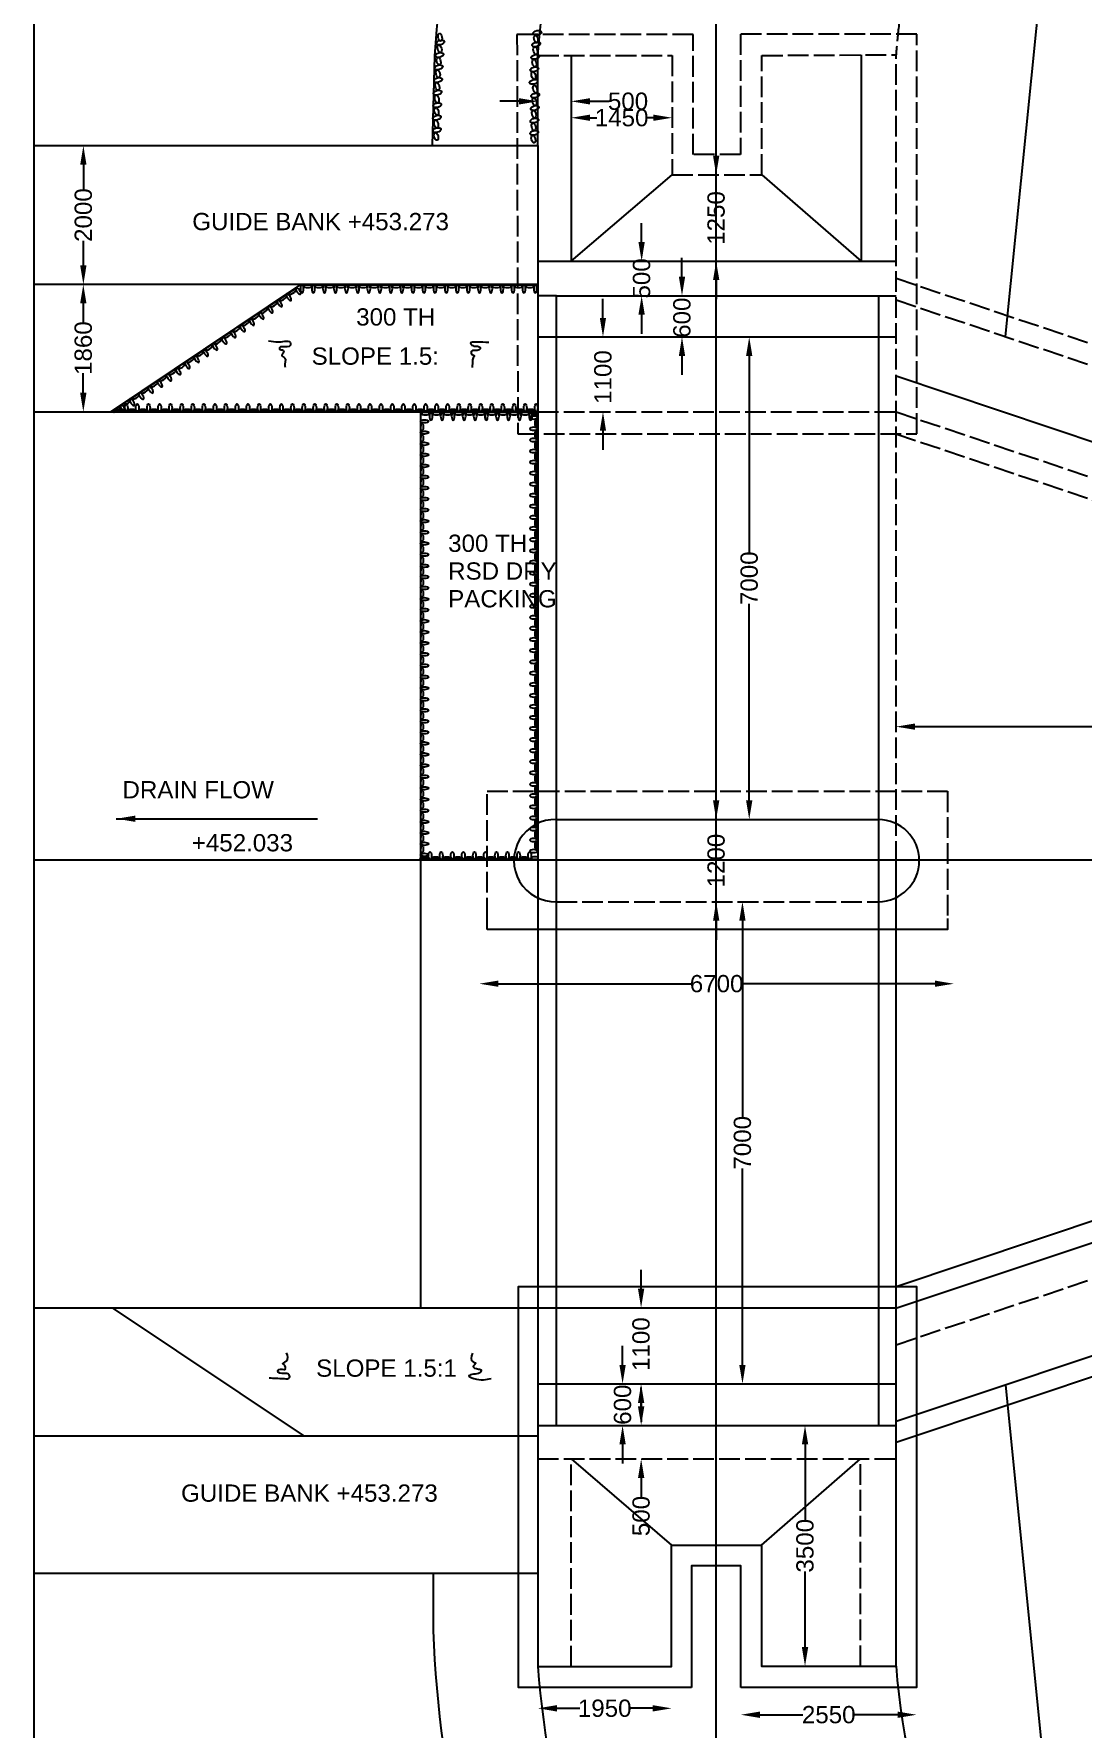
# Model space of a CAD drawing. Header units: millimetres. Extents: x 2030163 to 2138492, y 45478603 to 45539155.
# Drawn here: x 2042192 to 2057371, y 45492167 to 45516697 of the extents above; entities that cross this region are included whole.
import ezdxf

# ---------------------------------------------------------------- set-up
doc = ezdxf.new("R2010")
doc.units = ezdxf.units.MM
doc.header["$MEASUREMENT"] = 0
doc.linetypes.add('ACAD_ISO02W100', pattern=[15, 12, -3])
doc.layers.add('DRAWING', color=2, linetype='Continuous')
doc.layers.add('TEXT', color=7, linetype='Continuous')
doc.styles.get("Standard").update_dxf_attribs({"font": 'arial.ttf', "height": 250})
doc.dimstyles.get("Standard").update_dxf_attribs({"dimtxt": 300, "dimasz": 275, "dimexe": 0.18, "dimexo": 0.0625, "dimgap": 0.09, "dimtad": 0, "dimdec": 0, "dimzin": 0, "dimdsep": 46, "dimtxsty": 'Standard', "dimcen": 0.09, "dimse1": 1, "dimse2": 1, "dimadec": 0, "dimazin": 0, "dimtfac": 1, "dimtdec": 0, "dimtofl": 0, "dimtmove": 0, "dimatfit": 3, "dimfxl": 1, "dimtolj": 1, "dimtzin": 0, "dimarcsym": 0})

# ---------------------------------------------------------------- blocks, each defined once
blk = doc.blocks.new('*D99')
at = {"layer": 'Defpoints', "color": 0, "transparency": 16777216}
for p in [(2042908, 45513069), (2042908, 45513069), (2042908, 45511226)]:
    blk.add_point(p, dxfattribs=at)
at = {"layer": 'TEXT', "color": 0, "lineweight": -2, "transparency": 16777216}
for p, q in [((2042908, 45512794), (2042908, 45512509)), ((2042908, 45511501), (2042908, 45511786))]:
    blk.add_line(p, q, dxfattribs=at)
at = {"layer": 'TEXT', "color": 0, "transparency": 16777216}
for points in [[(2042862, 45512794), (2042954, 45512794), (2042908, 45513069)], [(2042862, 45511501), (2042954, 45511501), (2042908, 45511226)]]:
    blk.add_solid(points, dxfattribs=at)
at = {"layer": 'TEXT', "color": 0, "transparency": 16777216, "insert": (2042908, 45512148), "char_height": 250, "attachment_point": 5, "rotation": 90}
blk.add_mtext('\\A1;1860', dxfattribs=at)
blk = doc.blocks.new('*D100')
at = {"layer": 'Defpoints', "color": 0, "transparency": 16777216}
for p in [(2042909, 45515079), (2042947, 45515079), (2042908, 45513069)]:
    blk.add_point(p, dxfattribs=at)
at = {"layer": 'TEXT', "color": 0, "lineweight": -2, "transparency": 16777216}
for p, q in [((2042909, 45514804), (2042909, 45514449)), ((2042909, 45513344), (2042909, 45513699))]:
    blk.add_line(p, q, dxfattribs=at)
at = {"layer": 'TEXT', "color": 0, "transparency": 16777216}
for points in [[(2042863, 45514804), (2042954, 45514804), (2042909, 45515079)], [(2042863, 45513344), (2042954, 45513344), (2042909, 45513069)]]:
    blk.add_solid(points, dxfattribs=at)
at = {"layer": 'TEXT', "color": 0, "transparency": 16777216, "insert": (2042909, 45514074), "char_height": 250, "attachment_point": 5, "rotation": 90}
blk.add_mtext('\\A1;2000', dxfattribs=at)
blk = doc.blocks.new('*D101')
at = {"layer": 'Defpoints', "color": 0, "transparency": 16777216}
for p in [(2049490, 45515721), (2049971, 45515721), (2049971, 45515721)]:
    blk.add_point(p, dxfattribs=at)
at = {"layer": 'TEXT', "color": 0, "lineweight": -2, "transparency": 16777216}
for p, q in [((2049215, 45515721), (2048940, 45515721)), ((2050246, 45515721), (2050521, 45515721))]:
    blk.add_line(p, q, dxfattribs=at)
at = {"layer": 'TEXT', "color": 0, "transparency": 16777216}
for points in [[(2049215, 45515767), (2049215, 45515675), (2049490, 45515721)], [(2050246, 45515767), (2050246, 45515675), (2049971, 45515721)]]:
    blk.add_solid(points, dxfattribs=at)
at = {"layer": 'TEXT', "color": 0, "transparency": 16777216, "insert": (2050796, 45515721), "char_height": 250, "attachment_point": 5}
blk.add_mtext('\\A1;500', dxfattribs=at)
blk = doc.blocks.new('*D102')
at = {"layer": 'Defpoints', "color": 0, "transparency": 16777216}
for p in [(2049971, 45515453), (2051436, 45515483), (2051436, 45515483)]:
    blk.add_point(p, dxfattribs=at)
at = {"layer": 'TEXT', "color": 0, "lineweight": -2, "transparency": 16777216}
for p, q in [((2050246, 45515483), (2050342, 45515483)), ((2051161, 45515483), (2051064, 45515483))]:
    blk.add_line(p, q, dxfattribs=at)
at = {"layer": 'TEXT', "color": 0, "transparency": 16777216}
for points in [[(2050246, 45515529), (2050246, 45515438), (2049971, 45515483)], [(2051161, 45515529), (2051161, 45515438), (2051436, 45515483)]]:
    blk.add_solid(points, dxfattribs=at)
at = {"layer": 'TEXT', "color": 0, "transparency": 16777216, "insert": (2050703, 45515483), "char_height": 250, "attachment_point": 5}
blk.add_mtext('\\A1;1450', dxfattribs=at)
blk = doc.blocks.new('*D103')
at = {"layer": 'Defpoints', "color": 0, "transparency": 16777216}
for p in [(2052086, 45514658), (2052072, 45513407), (2052084, 45513407)]:
    blk.add_point(p, dxfattribs=at)
at = {"layer": 'TEXT', "color": 0, "lineweight": -2, "transparency": 16777216}
for p, q in [((2052072, 45514933), (2052072, 45515208)), ((2052072, 45513132), (2052072, 45512857))]:
    blk.add_line(p, q, dxfattribs=at)
at = {"layer": 'TEXT', "color": 0, "transparency": 16777216}
for points in [[(2052027, 45514933), (2052118, 45514933), (2052072, 45514658)], [(2052027, 45513132), (2052118, 45513132), (2052072, 45513407)]]:
    blk.add_solid(points, dxfattribs=at)
at = {"layer": 'TEXT', "color": 0, "transparency": 16777216, "insert": (2052072, 45514032), "char_height": 250, "attachment_point": 5, "rotation": 90}
blk.add_mtext('\\A1;1250', dxfattribs=at)
blk = doc.blocks.new('*D104')
at = {"layer": 'Defpoints', "color": 0, "transparency": 16777216}
for p in [(2051191, 45513407), (2050993, 45512907), (2051236, 45512907)]:
    blk.add_point(p, dxfattribs=at)
at = {"layer": 'TEXT', "color": 0, "lineweight": -2, "transparency": 16777216}
for p, q in [((2050993, 45513682), (2050993, 45513957)), ((2050993, 45512632), (2050993, 45512357))]:
    blk.add_line(p, q, dxfattribs=at)
at = {"layer": 'TEXT', "color": 0, "transparency": 16777216}
for points in [[(2050947, 45513682), (2051038, 45513682), (2050993, 45513407)], [(2050947, 45512632), (2051038, 45512632), (2050993, 45512907)]]:
    blk.add_solid(points, dxfattribs=at)
at = {"layer": 'TEXT', "color": 0, "transparency": 16777216, "insert": (2050993, 45513157), "char_height": 250, "attachment_point": 5, "rotation": 90}
blk.add_mtext('\\A1;500', dxfattribs=at)
blk = doc.blocks.new('*D105')
at = {"layer": 'Defpoints', "color": 0, "transparency": 16777216}
for p in [(2051172, 45512907), (2051172, 45512310), (2051577, 45512310)]:
    blk.add_point(p, dxfattribs=at)
at = {"layer": 'TEXT', "color": 0, "lineweight": -2, "transparency": 16777216}
for p, q in [((2051577, 45513182), (2051577, 45513457)), ((2051577, 45512035), (2051577, 45511760))]:
    blk.add_line(p, q, dxfattribs=at)
at = {"layer": 'TEXT', "color": 0, "transparency": 16777216}
for points in [[(2051532, 45513182), (2051623, 45513182), (2051577, 45512907)], [(2051532, 45512035), (2051623, 45512035), (2051577, 45512310)]]:
    blk.add_solid(points, dxfattribs=at)
at = {"layer": 'TEXT', "color": 0, "transparency": 16777216, "insert": (2051577, 45512588), "char_height": 250, "attachment_point": 5, "rotation": 90}
blk.add_mtext('\\A1;600', dxfattribs=at)
blk = doc.blocks.new('*D106')
at = {"layer": 'Defpoints', "color": 0, "transparency": 16777216}
for p in [(2051172, 45512310), (2050433, 45511226), (2051172, 45511226)]:
    blk.add_point(p, dxfattribs=at)
at = {"layer": 'TEXT', "color": 0, "lineweight": -2, "transparency": 16777216}
for p, q in [((2050433, 45512585), (2050433, 45512860)), ((2050433, 45510951), (2050433, 45510676))]:
    blk.add_line(p, q, dxfattribs=at)
at = {"layer": 'TEXT', "color": 0, "transparency": 16777216}
for points in [[(2050387, 45512585), (2050478, 45512585), (2050433, 45512310)], [(2050387, 45510951), (2050478, 45510951), (2050433, 45511226)]]:
    blk.add_solid(points, dxfattribs=at)
at = {"layer": 'TEXT', "color": 0, "transparency": 16777216, "insert": (2050433, 45511729), "char_height": 250, "attachment_point": 5, "rotation": 90}
blk.add_mtext('\\A1;1100', dxfattribs=at)
blk = doc.blocks.new('*D107')
at = {"layer": 'Defpoints', "color": 0, "transparency": 16777216}
for p in [(2052348, 45512310), (2052348, 45505323), (2052551, 45505323)]:
    blk.add_point(p, dxfattribs=at)
at = {"layer": 'TEXT', "color": 0, "lineweight": -2, "transparency": 16777216}
for p, q in [((2052551, 45512035), (2052551, 45509188)), ((2052551, 45505598), (2052551, 45508444))]:
    blk.add_line(p, q, dxfattribs=at)
at = {"layer": 'TEXT', "color": 0, "transparency": 16777216}
for points in [[(2052505, 45512035), (2052596, 45512035), (2052551, 45512310)], [(2052505, 45505598), (2052596, 45505598), (2052551, 45505323)]]:
    blk.add_solid(points, dxfattribs=at)
at = {"layer": 'TEXT', "color": 0, "transparency": 16777216, "insert": (2052551, 45508816), "char_height": 250, "attachment_point": 5, "rotation": 90}
blk.add_mtext('\\A1;7000', dxfattribs=at)
blk = doc.blocks.new('*D108')
at = {"layer": 'Defpoints', "color": 0, "transparency": 16777216}
for p in [(2052089, 45505323), (2052072, 45504133), (2052089, 45504133)]:
    blk.add_point(p, dxfattribs=at)
at = {"layer": 'TEXT', "color": 0, "lineweight": -2, "transparency": 16777216}
for p, q in [((2052072, 45505598), (2052072, 45505873)), ((2052072, 45503858), (2052072, 45503583))]:
    blk.add_line(p, q, dxfattribs=at)
at = {"layer": 'TEXT', "color": 0, "transparency": 16777216}
for points in [[(2052027, 45505598), (2052118, 45505598), (2052072, 45505323)], [(2052027, 45503858), (2052118, 45503858), (2052072, 45504133)]]:
    blk.add_solid(points, dxfattribs=at)
at = {"layer": 'TEXT', "color": 0, "transparency": 16777216, "insert": (2052072, 45504728), "char_height": 250, "attachment_point": 5, "rotation": 90}
blk.add_mtext('\\A1;1200', dxfattribs=at)
blk = doc.blocks.new('*D109')
at = {"layer": 'Defpoints', "color": 0, "transparency": 16777216}
for p in [(2048644, 45503063), (2055514, 45503063), (2055514, 45502945)]:
    blk.add_point(p, dxfattribs=at)
at = {"layer": 'TEXT', "color": 0, "lineweight": -2, "transparency": 16777216}
for p, q in [((2048919, 45502945), (2051705, 45502945)), ((2055239, 45502945), (2052452, 45502945))]:
    blk.add_line(p, q, dxfattribs=at)
at = {"layer": 'TEXT', "color": 0, "transparency": 16777216}
for points in [[(2048919, 45502991), (2048919, 45502900), (2048644, 45502945)], [(2055239, 45502991), (2055239, 45502900), (2055514, 45502945)]]:
    blk.add_solid(points, dxfattribs=at)
at = {"layer": 'TEXT', "color": 0, "transparency": 16777216, "insert": (2052079, 45502945), "char_height": 250, "attachment_point": 5}
blk.add_mtext('\\A1;6700', dxfattribs=at)
blk = doc.blocks.new('*D110')
at = {"layer": 'Defpoints', "color": 0, "transparency": 16777216}
for p in [(2054677, 45506667), (2062910, 45506667), (2062910, 45506667)]:
    blk.add_point(p, dxfattribs=at)
at = {"layer": 'TEXT', "color": 0, "lineweight": -2, "transparency": 16777216}
for p, q in [((2054952, 45506667), (2058420, 45506667)), ((2062635, 45506667), (2059167, 45506667))]:
    blk.add_line(p, q, dxfattribs=at)
at = {"layer": 'TEXT', "color": 0, "transparency": 16777216}
for points in [[(2054952, 45506713), (2054952, 45506622), (2054677, 45506667)], [(2062635, 45506713), (2062635, 45506622), (2062910, 45506667)]]:
    blk.add_solid(points, dxfattribs=at)
at = {"layer": 'TEXT', "color": 0, "transparency": 16777216, "insert": (2058793, 45506667), "char_height": 250, "attachment_point": 5}
blk.add_mtext('\\A1;8280', dxfattribs=at)
blk = doc.blocks.new('*D130')
at = {"layer": 'Defpoints', "color": 0, "transparency": 16777216}
for p in [(2050646, 45498253), (2050572, 45497151), (2050985, 45497151)]:
    blk.add_point(p, dxfattribs=at)
at = {"layer": 'TEXT', "color": 0, "lineweight": -2, "transparency": 16777216}
for p, q in [((2050985, 45498528), (2050985, 45498803)), ((2050985, 45496876), (2050985, 45496601))]:
    blk.add_line(p, q, dxfattribs=at)
at = {"layer": 'TEXT', "color": 0, "transparency": 16777216}
for points in [[(2050940, 45498528), (2051031, 45498528), (2050985, 45498253)], [(2050940, 45496876), (2051031, 45496876), (2050985, 45497151)]]:
    blk.add_solid(points, dxfattribs=at)
at = {"layer": 'TEXT', "color": 0, "transparency": 16777216, "insert": (2050985, 45497727), "char_height": 250, "attachment_point": 5, "rotation": 90}
blk.add_mtext('\\A1;1100', dxfattribs=at)
blk = doc.blocks.new('*D131')
at = {"layer": 'Defpoints', "color": 0, "transparency": 16777216}
for p in [(2050716, 45497151), (2050716, 45496550), (2050717, 45496550)]:
    blk.add_point(p, dxfattribs=at)
at = {"layer": 'TEXT', "color": 0, "lineweight": -2, "transparency": 16777216}
for p, q in [((2050717, 45497426), (2050717, 45497701)), ((2050717, 45496275), (2050717, 45496000))]:
    blk.add_line(p, q, dxfattribs=at)
at = {"layer": 'TEXT', "color": 0, "transparency": 16777216}
for points in [[(2050671, 45497426), (2050763, 45497426), (2050717, 45497151)], [(2050671, 45496275), (2050763, 45496275), (2050717, 45496550)]]:
    blk.add_solid(points, dxfattribs=at)
at = {"layer": 'TEXT', "color": 0, "transparency": 16777216, "insert": (2050717, 45496850), "char_height": 250, "attachment_point": 5, "rotation": 90}
blk.add_mtext('\\A1;600', dxfattribs=at)
blk = doc.blocks.new('*D132')
at = {"layer": 'Defpoints', "color": 0, "transparency": 16777216}
for p in [(2050716, 45496550), (2050708, 45496064), (2050986, 45496064)]:
    blk.add_point(p, dxfattribs=at)
at = {"layer": 'TEXT', "color": 0, "lineweight": -2, "transparency": 16777216}
for p, q in [((2050986, 45496825), (2050986, 45497100)), ((2050986, 45495789), (2050986, 45495514))]:
    blk.add_line(p, q, dxfattribs=at)
at = {"layer": 'TEXT', "color": 0, "transparency": 16777216}
for points in [[(2050940, 45496825), (2051032, 45496825), (2050986, 45496550)], [(2050940, 45495789), (2051032, 45495789), (2050986, 45496064)]]:
    blk.add_solid(points, dxfattribs=at)
at = {"layer": 'TEXT', "color": 0, "transparency": 16777216, "insert": (2050986, 45495238), "char_height": 250, "attachment_point": 5, "rotation": 90}
blk.add_mtext('\\A1;500', dxfattribs=at)
blk = doc.blocks.new('*D133')
at = {"layer": 'Defpoints', "color": 0, "transparency": 16777216}
for p in [(2052368, 45504133), (2052368, 45497151), (2052453, 45497151)]:
    blk.add_point(p, dxfattribs=at)
at = {"layer": 'TEXT', "color": 0, "lineweight": -2, "transparency": 16777216}
for p, q in [((2052453, 45503858), (2052453, 45501014)), ((2052453, 45497426), (2052453, 45500270))]:
    blk.add_line(p, q, dxfattribs=at)
at = {"layer": 'TEXT', "color": 0, "transparency": 16777216}
for points in [[(2052407, 45503858), (2052498, 45503858), (2052453, 45504133)], [(2052407, 45497426), (2052498, 45497426), (2052453, 45497151)]]:
    blk.add_solid(points, dxfattribs=at)
at = {"layer": 'TEXT', "color": 0, "transparency": 16777216, "insert": (2052453, 45500642), "char_height": 250, "attachment_point": 5, "rotation": 90}
blk.add_mtext('\\A1;7000', dxfattribs=at)
blk = doc.blocks.new('*D134')
at = {"layer": 'Defpoints', "color": 0, "transparency": 16777216}
for p in [(2053475, 45496550), (2053359, 45493065), (2053475, 45493065)]:
    blk.add_point(p, dxfattribs=at)
at = {"layer": 'TEXT', "color": 0, "lineweight": -2, "transparency": 16777216}
for p, q in [((2053359, 45496275), (2053359, 45495180)), ((2053359, 45493340), (2053359, 45494435))]:
    blk.add_line(p, q, dxfattribs=at)
at = {"layer": 'TEXT', "color": 0, "transparency": 16777216}
for points in [[(2053313, 45496275), (2053405, 45496275), (2053359, 45496550)], [(2053313, 45493340), (2053405, 45493340), (2053359, 45493065)]]:
    blk.add_solid(points, dxfattribs=at)
at = {"layer": 'TEXT', "color": 0, "transparency": 16777216, "insert": (2053359, 45494808), "char_height": 250, "attachment_point": 5, "rotation": 90}
blk.add_mtext('\\A1;3500', dxfattribs=at)
blk = doc.blocks.new('*D135')
at = {"layer": 'Defpoints', "color": 0, "transparency": 16777216}
for p in [(2049490, 45493059), (2051427, 45493059), (2051427, 45492454)]:
    blk.add_point(p, dxfattribs=at)
at = {"layer": 'TEXT', "color": 0, "lineweight": -2, "transparency": 16777216}
for p, q in [((2049765, 45492454), (2050097, 45492454)), ((2051152, 45492454), (2050820, 45492454))]:
    blk.add_line(p, q, dxfattribs=at)
at = {"layer": 'TEXT', "color": 0, "transparency": 16777216}
for points in [[(2049765, 45492500), (2049765, 45492408), (2049490, 45492454)], [(2051152, 45492500), (2051152, 45492408), (2051427, 45492454)]]:
    blk.add_solid(points, dxfattribs=at)
at = {"layer": 'TEXT', "color": 0, "transparency": 16777216, "insert": (2050458, 45492454), "char_height": 250, "attachment_point": 5}
blk.add_mtext('\\A1;1950', dxfattribs=at)
blk = doc.blocks.new('*D136')
at = {"layer": 'Defpoints', "color": 0, "transparency": 16777216}
for p in [(2052430, 45492755), (2054973, 45492755), (2054973, 45492361)]:
    blk.add_point(p, dxfattribs=at)
at = {"layer": 'TEXT', "color": 0, "lineweight": -2, "transparency": 16777216}
for p, q in [((2052705, 45492361), (2053327, 45492361)), ((2054698, 45492361), (2054077, 45492361))]:
    blk.add_line(p, q, dxfattribs=at)
at = {"layer": 'TEXT', "color": 0, "transparency": 16777216}
for points in [[(2052705, 45492407), (2052705, 45492315), (2052430, 45492361)], [(2054698, 45492407), (2054698, 45492315), (2054973, 45492361)]]:
    blk.add_solid(points, dxfattribs=at)
at = {"layer": 'TEXT', "color": 0, "transparency": 16777216, "insert": (2053702, 45492361), "char_height": 250, "attachment_point": 5}
blk.add_mtext('\\A1;2550', dxfattribs=at)

msp = doc.modelspace()

# ---------------------------------------------------------------- linework, layer by layer
at = {"layer": 'DRAWING', "color": 0}
for points in [[(2042192.2, 45522322.5), (2042192.2, 45487155.4), (2113006.7, 45487155.4), (2113006.7, 45522308.8), (2042192.2, 45522322.5)], [(2057084.2, 45522319.6), (2057084.2, 45520520.8), (2056254.9, 45512316.4)], [(2052680, 45490740.6), (2052072.5, 45490740.6), (2052072.5, 45518615.7), (2052679.4, 45518615.7)], [(2049970.6, 45516385.2), (2049970.6, 45513407.2)], [(2054169.6, 45516393.2), (2054169.6, 45513407.2)], [(2049970.6, 45513407.2), (2051435.8, 45514657.8)], [(2052735.4, 45514657.8), (2054169.6, 45513407.2)], [(2049489.9, 45513407.2), (2054677.1, 45513407.2)], [(2049489.9, 45513069.4), (2042192.2, 45513069.4)], [(2043305.1, 45511225.9), (2046058.4, 45513069.4)], [(2049758.3, 45496549.8), (2049758.3, 45512906.6), (2049489.9, 45512906.6)], [(2049758.3, 45512906.6), (2054677.1, 45512906.6)], [(2054420.7, 45512906.6), (2054420.7, 45496549.8)], [(2049489.9, 45512310), (2054677.1, 45512310)], [(2054677.1, 45511748.5), (2062909.7, 45508987.2)], [(2042192.2, 45511225.9), (2049489.9, 45511225.9)], [(2047791.6, 45511225.9), (2047791.6, 45498253.4)], [(2049758.3, 45505322.6), (2054420.7, 45505322.6)], [(2042192.2, 45504741), (2113006.7, 45504741)], [(2049489.9, 45493059.3), (2051427, 45493059.3), (2051427, 45494815.3), (2052728, 45494815.3), (2052728, 45493065.3), (2054677.1, 45493065.3), (2054677.1, 45504711.2)], [(2055424.3, 45503890.4), (2055424.3, 45503729.8), (2048754.3, 45503730.6)], [(2048754.3, 45503730.6), (2048754.3, 45503889.8)], [(2054677.1, 45498559.7), (2062909.7, 45501316)], [(2042192.2, 45498253.4), (2054689.9, 45498253.4), (2062917.3, 45500991.9)], [(2054677.1, 45496609.3), (2062909.7, 45499359.2)], [(2062909.7, 45499054.4), (2054677.1, 45496302.1)], [(2051717.1, 45492755.4), (2049208.4, 45492755.4), (2049208.4, 45498559.7), (2054973.3, 45498559.7), (2054973.3, 45492755.4), (2052430, 45492755.4)], [(2043327.5, 45498253.4), (2046106, 45496393.2)], [(2049489.9, 45497151.2), (2054677.1, 45497151.2)], [(2056262.3, 45497138.9), (2057080.9, 45488928.4), (2057080.9, 45487155.4)], [(2049489.9, 45496549.8), (2054677.1, 45496549.8)], [(2049489.9, 45496393.2), (2042192.2, 45496393.2)], [(2049972.8, 45496063.9), (2051427, 45494815.3)], [(2052728, 45494815.3), (2054161.8, 45496063.9)], [(2049489.9, 45494404.9), (2042192.2, 45494404.9)], [(2052430, 45492755.4), (2052430, 45494517.2), (2051717.1, 45494517.2), (2051717.1, 45492755.4)]]:
    msp.add_lwpolyline(points, dxfattribs=at)
for points in [[(2042192.2, 45515079.3), (2049489.9, 45515079.3), (2049489.9, 45516362.9, -0.1014548), (2051138.4, 45522320.7, -19.6811707)], [(2047963.9, 45515079.3), (2047996.7, 45516377.4, -0.0891545), (2049507.1, 45522321.1, -0.6119956)], [(2049489.9, 45515079.3), (2049489.9, 45493059.3, 0.0972541), (2051149.1, 45487155.4, 0.5612534)], [(2047974.5, 45494404.9), (2047974.5, 45493577.6, 0.0972769), (2049485.9, 45487155.4, 4.2492124)]]:
    msp.add_lwpolyline(points, format="xyb", dxfattribs=at)
at = {"layer": 'DRAWING', "color": 0, "linetype": 'ACAD_ISO02W100', "ltscale": 25}
msp.add_lwpolyline([(2054677.1, 45504711.2), (2054677.1, 45516396.1, -0.1570189), (2057084.2, 45522319.6, 2.3691011)], format="xyb", dxfattribs=at)
for points in [[(2049199.7, 45510907.7), (2054978.5, 45510907.7), (2054978.5, 45516693.4), (2052425.1, 45516693.4), (2052425.1, 45514952.4), (2051737.5, 45514952.4), (2051737.5, 45516689.8), (2049187.5, 45516689.8), (2049199.7, 45510907.7)], [(2049491.5, 45516385.2), (2051435.8, 45516385.2), (2051435.8, 45514657.8), (2052735.4, 45514657.8), (2052735.4, 45516385.2), (2054677.1, 45516396.1)], [(2054677.1, 45513159.4), (2062909.7, 45510403.1), (2062909.7, 45508987.2)], [(2054677.1, 45512845.1), (2062909.7, 45510086.7)], [(2049489.9, 45511225.9), (2054677.1, 45511225.9)], [(2054677.1, 45511225.9), (2062909.7, 45508460.1)], [(2054674.6, 45510907.7), (2062909.7, 45508139.4)], [(2048754.3, 45503889.8), (2048754.3, 45505731.4), (2055424.3, 45505731.4), (2055424.3, 45503890.4)], [(2049758.3, 45504132.8), (2054420.7, 45504132.8)], [(2054677.1, 45497718.6), (2062909.7, 45500470.8)], [(2049489.9, 45496063.9), (2054677.1, 45496063.9)], [(2049972.8, 45493059.3), (2049972.8, 45496063.9)], [(2054161.8, 45493065.3), (2054161.8, 45496063.9)]]:
    msp.add_lwpolyline(points, dxfattribs=at)
at = {"layer": 'DRAWING', "color": 0}
for centre, radius, start, end in [((2049738.8, 45504727.7), 595.2, 88.12176, 271.87824), ((2054418.5, 45504727.7), 594.9, 270.2115, 89.7885), ((2065262.4, 45493900.3), 10618.2, 184.51051, 219.43608)]:
    msp.add_arc(centre, radius, start, end, dxfattribs=at)
at = {"layer": 'DRAWING', "color": 0, "extrusion": (0, 0, -1)}
for centre, major_axis, ratio in [((2045884.1, 45512884.5), (-31.5, 47), 0.3892297), ((2045934.5, 45512959.3), (-52, -34.9), 0.2801378), ((2046020.5, 45512975.9), (-31.5, 47), 0.3892297), ((2046074, 45513007.2), (0, 56.6), 0.3892297), ((2046158.3, 45513041.3), (-62.6, -0.1), 0.2801378), ((2046239, 45513007.2), (0, 56.6), 0.3892297), ((2046319.3, 45513041.3), (-62.6, -0.1), 0.2801378), ((2046399.5, 45513007.2), (0, 56.6), 0.3892297), ((2046478.1, 45513041.3), (-62.6, -0.1), 0.2801378), ((2046558.8, 45513007.2), (0, 56.6), 0.3892297), ((2046639.1, 45513041.3), (-62.6, -0.1), 0.2801378), ((2046719.3, 45513007.2), (0, 56.6), 0.3892297), ((2046801.2, 45513041.3), (-62.6, -0.1), 0.2801378), ((2046882, 45513007.2), (0, 56.6), 0.3892297), ((2046962.2, 45513041.3), (-62.6, -0.1), 0.2801378), ((2047042.4, 45513007.2), (0, 56.6), 0.3892297), ((2047121.1, 45513041.3), (-62.6, -0.1), 0.2801378), ((2047201.8, 45513007.2), (0, 56.6), 0.3892297), ((2047282.1, 45513041.3), (-62.6, -0.1), 0.2801378), ((2047362.2, 45513007.2), (0, 56.6), 0.3892297), ((2047440.3, 45513041.3), (-62.6, -0.1), 0.2801378), ((2047521, 45513007.2), (0, 56.6), 0.3892297), ((2047601.3, 45513041.3), (-62.6, -0.1), 0.2801378), ((2047681.5, 45513007.2), (0, 56.6), 0.3892297), ((2047760.1, 45513041.3), (-62.6, -0.1), 0.2801378), ((2047840.8, 45513007.2), (0, 56.6), 0.3892297), ((2047921.1, 45513041.3), (-62.6, -0.1), 0.2801378), ((2048001.3, 45513007.2), (0, 56.6), 0.3892297), ((2048083.4, 45513041.3), (-62.6, -0.1), 0.2801378), ((2048164.1, 45513007.2), (0, 56.6), 0.3892297), ((2048244.4, 45513041.3), (-62.6, -0.1), 0.2801378), ((2048324.6, 45513007.2), (0, 56.6), 0.3892297), ((2048403.2, 45513041.3), (-62.6, -0.1), 0.2801378), ((2048483.9, 45513007.2), (0, 56.6), 0.3892297), ((2048564.2, 45513041.3), (-62.6, -0.1), 0.2801378), ((2048644.4, 45513007.2), (0, 56.6), 0.3892297), ((2048728.6, 45513041.3), (-62.6, -0.1), 0.2801378), ((2048809.4, 45513007.2), (0, 56.6), 0.3892297), ((2048889.6, 45513041.3), (-62.6, -0.1), 0.2801378), ((2048969.8, 45513007.2), (0, 56.6), 0.3892297), ((2049048.4, 45513041.3), (-62.6, -0.1), 0.2801378), ((2049129.2, 45513007.2), (0, 56.6), 0.3892297), ((2049209.4, 45513041.3), (-62.6, -0.1), 0.2801378), ((2049289.6, 45513007.2), (0, 56.6), 0.3892297), ((2049373.1, 45513041.3), (-62.6, -0.1), 0.2801378), ((2049453.8, 45513007.2), (0, 56.6), 0.3892297), ((2045485, 45512617.3), (-31.5, 47), 0.3892297), ((2045532.7, 45512690.3), (-52, -34.9), 0.2801378), ((2045618.4, 45512706.6), (-31.5, 47), 0.3892297), ((2045664.7, 45512778.7), (-52, -34.9), 0.2801378), ((2045750.8, 45512795.2), (-31.5, 47), 0.3892297), ((2045798.5, 45512868.2), (-52, -34.9), 0.2801378), ((2045128.5, 45512419.7), (-52, -34.9), 0.2801378), ((2045214.6, 45512436.3), (-31.5, 47), 0.3892297), ((2045262.3, 45512509.3), (-52, -34.9), 0.2801378), ((2045347.9, 45512525.5), (-31.5, 47), 0.3892297), ((2045398.9, 45512600.7), (-52, -34.9), 0.2801378), ((2044728, 45512151.5), (-52, -34.9), 0.2801378), ((2044813.6, 45512167.7), (-31.5, 47), 0.3892297), ((2044862.8, 45512241.8), (-52, -34.9), 0.2801378), ((2044948.9, 45512258.3), (-31.5, 47), 0.3892297), ((2044996.6, 45512331.3), (-52, -34.9), 0.2801378), ((2045082.2, 45512347.6), (-31.5, 47), 0.3892297), ((2044414.5, 45511900.5), (-31.5, 47), 0.3892297), ((2044462.2, 45511973.6), (-52, -34.9), 0.2801378), ((2044547.8, 45511989.8), (-31.5, 47), 0.3892297), ((2044594.2, 45512061.9), (-52, -34.9), 0.2801378), ((2044680.2, 45512078.5), (-31.5, 47), 0.3892297), ((2044063.2, 45511706.4), (-52, -34.9), 0.2801378), ((2044149.2, 45511722.9), (-31.5, 47), 0.3892297), ((2044196.9, 45511795.9), (-52, -34.9), 0.2801378), ((2044282.6, 45511812.2), (-31.5, 47), 0.3892297), ((2044328.4, 45511884), (-52, -34.9), 0.2801378), ((2043662.7, 45511438.2), (-52, -34.9), 0.2801378), ((2043748.3, 45511454.5), (-31.5, 47), 0.3892297), ((2043797.4, 45511528.4), (-52, -34.9), 0.2801378), ((2043883.5, 45511545), (-31.5, 47), 0.3892297), ((2043931.2, 45511618), (-52, -34.9), 0.2801378), ((2044016.8, 45511634.3), (-31.5, 47), 0.3892297), ((2043396.9, 45511260.3), (-52, -34.9), 0.2801378), ((2043482.5, 45511276.6), (-31.5, 47), 0.3892297), ((2043528.9, 45511348.7), (-52, -34.9), 0.2801378), ((2043615, 45511365.2), (-31.5, 47), 0.3892297), ((2047862.7, 45511197.5), (-62.6, -0.1), 0.2801378), ((2047943.5, 45511163.3), (0, 56.6), 0.3892297), ((2048023.7, 45511197.5), (-62.6, -0.1), 0.2801378), ((2048103.9, 45511163.3), (0, 56.6), 0.3892297), ((2048182, 45511197.5), (-62.6, -0.1), 0.2801378), ((2048262.7, 45511163.3), (0, 56.6), 0.3892297), ((2048343, 45511197.5), (-62.6, -0.1), 0.2801378), ((2048423.2, 45511163.3), (0, 56.6), 0.3892297), ((2048501.8, 45511197.5), (-62.6, -0.1), 0.2801378), ((2048582.5, 45511163.3), (0, 56.6), 0.3892297), ((2048662.8, 45511197.5), (-62.6, -0.1), 0.2801378), ((2048743, 45511163.3), (0, 56.6), 0.3892297), ((2048825, 45511197.5), (-62.6, -0.1), 0.2801378), ((2048905.8, 45511163.3), (0, 56.6), 0.3892297), ((2048986, 45511197.5), (-62.6, -0.1), 0.2801378), ((2049066.2, 45511163.3), (0, 56.6), 0.3892297), ((2049144.9, 45511197.5), (-62.6, -0.1), 0.2801378), ((2049225.6, 45511163.3), (0, 56.6), 0.3892297), ((2049305.9, 45511197.5), (-62.6, -0.1), 0.2801378), ((2049386, 45511163.3), (0, 56.6), 0.3892297), ((2049430.3, 45511142.7), (56.6, 0), 0.3892297), ((2049430.3, 45510980), (56.6, 0), 0.3892297), ((2049464.5, 45511060.8), (-0.1, 62.6), 0.2801378), ((2049464.5, 45510898), (-0.1, 62.6), 0.2801378), ((2049430.3, 45510817.3), (56.6, 0), 0.3892297), ((2049464.5, 45510737), (-0.1, 62.6), 0.2801378), ((2049430.3, 45510656.8), (56.6, 0), 0.3892297), ((2049430.3, 45510497.4), (56.6, 0), 0.3892297), ((2049464.5, 45510578.2), (-0.1, 62.6), 0.2801378), ((2049464.5, 45510417.2), (-0.1, 62.6), 0.2801378), ((2049430.3, 45510337), (56.6, 0), 0.3892297), ((2049464.5, 45510259), (-0.1, 62.6), 0.2801378), ((2049430.3, 45510178.2), (56.6, 0), 0.3892297), ((2049430.3, 45510017.8), (56.6, 0), 0.3892297), ((2049464.5, 45510097.9), (-0.1, 62.6), 0.2801378), ((2049464.5, 45509939.1), (-0.1, 62.6), 0.2801378), ((2049430.3, 45509858.4), (56.6, 0), 0.3892297), ((2049464.5, 45509778.1), (-0.1, 62.6), 0.2801378), ((2049430.3, 45509697.9), (56.6, 0), 0.3892297), ((2049430.3, 45509536.7), (56.6, 0), 0.3892297), ((2049464.5, 45509615.9), (-0.1, 62.6), 0.2801378), ((2049464.5, 45509454.7), (-0.1, 62.6), 0.2801378), ((2049430.3, 45509374.8), (56.6, 0), 0.3892297), ((2049464.5, 45509292.8), (-0.1, 62.6), 0.2801378), ((2049430.3, 45509212), (56.6, 0), 0.3892297), ((2049430.3, 45509049.3), (56.6, 0), 0.3892297), ((2049464.5, 45509130.1), (-0.1, 62.6), 0.2801378), ((2049464.5, 45508969.1), (-0.1, 62.6), 0.2801378), ((2049430.3, 45508888.9), (56.6, 0), 0.3892297), ((2049430.3, 45508729.5), (56.6, 0), 0.3892297), ((2049464.5, 45508810.2), (-0.1, 62.6), 0.2801378), ((2049430.3, 45508569), (56.6, 0), 0.3892297), ((2049464.5, 45508649.2), (-0.1, 62.6), 0.2801378), ((2049464.5, 45508491), (-0.1, 62.6), 0.2801378), ((2049430.3, 45508410.3), (56.6, 0), 0.3892297), ((2049430.3, 45508249.8), (56.6, 0), 0.3892297), ((2049464.5, 45508330), (-0.1, 62.6), 0.2801378), ((2049430.3, 45508090.4), (56.6, 0), 0.3892297), ((2049464.5, 45508171.2), (-0.1, 62.6), 0.2801378), ((2049464.5, 45508010.2), (-0.1, 62.6), 0.2801378), ((2049430.3, 45507930), (56.6, 0), 0.3892297), ((2049430.3, 45507768.7), (56.6, 0), 0.3892297), ((2049464.5, 45507847.9), (-0.1, 62.6), 0.2801378), ((2049430.3, 45507604.3), (56.6, 0), 0.3892297), ((2049464.5, 45507686.8), (-0.1, 62.6), 0.2801378), ((2049464.5, 45507522.3), (-0.1, 62.6), 0.2801378), ((2049430.3, 45507441.5), (56.6, 0), 0.3892297), ((2049430.3, 45507278.8), (56.6, 0), 0.3892297), ((2049464.5, 45507359.6), (-0.1, 62.6), 0.2801378), ((2049430.3, 45507118.4), (56.6, 0), 0.3892297), ((2049464.5, 45507198.6), (-0.1, 62.6), 0.2801378), ((2049464.5, 45507039.8), (-0.1, 62.6), 0.2801378), ((2049430.3, 45506959), (56.6, 0), 0.3892297), ((2049430.3, 45506798.6), (56.6, 0), 0.3892297), ((2049464.5, 45506878.8), (-0.1, 62.6), 0.2801378), ((2049430.3, 45506639.8), (56.6, 0), 0.3892297), ((2049464.5, 45506720.5), (-0.1, 62.6), 0.2801378), ((2049464.5, 45506559.5), (-0.1, 62.6), 0.2801378), ((2049430.3, 45506479.3), (56.6, 0), 0.3892297), ((2049430.3, 45506320), (56.6, 0), 0.3892297), ((2049464.5, 45506400.7), (-0.1, 62.6), 0.2801378), ((2049464.5, 45506239.7), (-0.1, 62.6), 0.2801378), ((2049430.3, 45506159.5), (56.6, 0), 0.3892297), ((2049464.5, 45506077.4), (-0.1, 62.6), 0.2801378), ((2049430.3, 45505998.3), (56.6, 0), 0.3892297), ((2049430.3, 45505831.2), (56.6, 0), 0.3892297), ((2049464.5, 45505916.3), (-0.1, 62.6), 0.2801378), ((2049464.5, 45505749.2), (-0.1, 62.6), 0.2801378), ((2049430.3, 45505668.4), (56.6, 0), 0.3892297), ((2049464.5, 45505586.4), (-0.1, 62.6), 0.2801378), ((2049430.3, 45505505.7), (56.6, 0), 0.3892297), ((2049430.3, 45505345.2), (56.6, 0), 0.3892297), ((2049464.5, 45505425.4), (-0.1, 62.6), 0.2801378), ((2049464.5, 45505266.6), (-0.1, 62.6), 0.2801378), ((2049430.3, 45505185.9), (56.6, 0), 0.3892297), ((2049464.5, 45505105.6), (-0.1, 62.6), 0.2801378), ((2049430.3, 45505025.4), (56.6, 0), 0.3892297), ((2049430.3, 45504865.3), (56.6, 0), 0.3892297), ((2049464.5, 45504947.4), (-0.1, 62.6), 0.2801378)]:
    msp.add_ellipse(centre, major_axis=major_axis, ratio=ratio, dxfattribs=at)
at = {"layer": 'DRAWING', "color": 0}
for centre, major_axis, ratio in [((2043448.7, 45511248.3), (-62.6, 0.1), 0.2801378), ((2043529.4, 45511282.5), (0, -56.6), 0.3892297), ((2043609.7, 45511248.3), (-62.6, 0.1), 0.2801378), ((2043689.9, 45511282.5), (0, -56.6), 0.3892297), ((2043771.9, 45511248.3), (-62.6, 0.1), 0.2801378), ((2043852.7, 45511282.5), (0, -56.6), 0.3892297), ((2043932.9, 45511248.3), (-62.6, 0.1), 0.2801378), ((2044013.1, 45511282.5), (0, -56.6), 0.3892297), ((2044091.7, 45511248.3), (-62.6, 0.1), 0.2801378), ((2044171.2, 45511282.5), (0, -56.6), 0.3892297), ((2044253.2, 45511248.3), (-62.6, 0.1), 0.2801378), ((2044333.9, 45511282.5), (0, -56.6), 0.3892297), ((2044414.2, 45511248.3), (-62.6, 0.1), 0.2801378), ((2044494.4, 45511282.5), (0, -56.6), 0.3892297), ((2044573, 45511248.3), (-62.6, 0.1), 0.2801378), ((2044653.7, 45511282.5), (0, -56.6), 0.3892297), ((2044734, 45511248.3), (-62.6, 0.1), 0.2801378), ((2044814.2, 45511282.5), (0, -56.6), 0.3892297), ((2044892.2, 45511248.3), (-62.6, 0.1), 0.2801378), ((2044973, 45511282.5), (0, -56.6), 0.3892297), ((2045053.2, 45511248.3), (-62.6, 0.1), 0.2801378), ((2045133.4, 45511282.5), (0, -56.6), 0.3892297), ((2045212, 45511248.3), (-62.6, 0.1), 0.2801378), ((2045292.8, 45511282.5), (0, -56.6), 0.3892297), ((2045373, 45511248.3), (-62.6, 0.1), 0.2801378), ((2045453.2, 45511282.5), (0, -56.6), 0.3892297), ((2045535.3, 45511248.3), (-62.6, 0.1), 0.2801378), ((2045616, 45511282.5), (0, -56.6), 0.3892297), ((2045696.3, 45511248.3), (-62.6, 0.1), 0.2801378), ((2045776.5, 45511282.5), (0, -56.6), 0.3892297), ((2045855.1, 45511248.3), (-62.6, 0.1), 0.2801378), ((2045937.4, 45511282.5), (0, -56.6), 0.3892297), ((2046019.4, 45511248.3), (-62.6, 0.1), 0.2801378), ((2046100.1, 45511282.5), (0, -56.6), 0.3892297), ((2046180.4, 45511248.3), (-62.6, 0.1), 0.2801378), ((2046260.6, 45511282.5), (0, -56.6), 0.3892297), ((2046339.2, 45511248.3), (-62.6, 0.1), 0.2801378), ((2046419.9, 45511282.5), (0, -56.6), 0.3892297), ((2046500.2, 45511248.3), (-62.6, 0.1), 0.2801378), ((2046580.4, 45511282.5), (0, -56.6), 0.3892297), ((2046658.4, 45511248.3), (-62.6, 0.1), 0.2801378), ((2046739.2, 45511282.5), (0, -56.6), 0.3892297), ((2046819.4, 45511248.3), (-62.6, 0.1), 0.2801378), ((2046899.6, 45511282.5), (0, -56.6), 0.3892297), ((2046978.2, 45511248.3), (-62.6, 0.1), 0.2801378), ((2047059, 45511282.5), (0, -56.6), 0.3892297), ((2047139.2, 45511248.3), (-62.6, 0.1), 0.2801378), ((2047219.4, 45511282.5), (0, -56.6), 0.3892297), ((2047301.5, 45511248.3), (-62.6, 0.1), 0.2801378), ((2047382.2, 45511282.5), (0, -56.6), 0.3892297), ((2047462.5, 45511248.3), (-62.6, 0.1), 0.2801378), ((2047542.7, 45511282.5), (0, -56.6), 0.3892297), ((2047621.3, 45511248.3), (-62.6, 0.1), 0.2801378), ((2047702.1, 45511282.5), (0, -56.6), 0.3892297), ((2047784.1, 45511248.3), (-62.6, 0.1), 0.2801378), ((2047864.8, 45511282.5), (0, -56.6), 0.3892297), ((2047945.1, 45511248.3), (-62.6, 0.1), 0.2801378), ((2048025.3, 45511282.5), (0, -56.6), 0.3892297), ((2048103.9, 45511248.3), (-62.6, 0.1), 0.2801378), ((2048184.6, 45511282.5), (0, -56.6), 0.3892297), ((2048264.9, 45511248.3), (-62.6, 0.1), 0.2801378), ((2048345.1, 45511282.5), (0, -56.6), 0.3892297), ((2048423.1, 45511248.3), (-62.6, 0.1), 0.2801378), ((2048503.9, 45511282.5), (0, -56.6), 0.3892297), ((2048584.1, 45511248.3), (-62.6, 0.1), 0.2801378), ((2048664.3, 45511282.5), (0, -56.6), 0.3892297), ((2048742.9, 45511248.3), (-62.6, 0.1), 0.2801378), ((2048823.7, 45511282.5), (0, -56.6), 0.3892297), ((2048904, 45511248.3), (-62.6, 0.1), 0.2801378), ((2048984.1, 45511282.5), (0, -56.6), 0.3892297), ((2049066.2, 45511248.3), (-62.6, 0.1), 0.2801378), ((2049147, 45511282.5), (0, -56.6), 0.3892297), ((2049227.2, 45511248.3), (-62.6, 0.1), 0.2801378), ((2049307.4, 45511282.5), (0, -56.6), 0.3892297), ((2049386, 45511248.3), (-62.6, 0.1), 0.2801378), ((2049466.8, 45511282.5), (0, -56.6), 0.3892297), ((2047848.2, 45511087.7), (-56.6, 0), 0.3892297), ((2047814.1, 45511005.7), (0.1, 62.6), 0.2801378), ((2047848.2, 45510924.9), (-56.6, 0), 0.3892297), ((2047848.2, 45510762.2), (-56.6, 0), 0.3892297), ((2047814.1, 45510842.9), (0.1, 62.6), 0.2801378), ((2047814.1, 45510681.9), (0.1, 62.6), 0.2801378), ((2047848.2, 45510601.7), (-56.6, 0), 0.3892297), ((2047848.2, 45510442.4), (-56.6, 0), 0.3892297), ((2047814.1, 45510523.1), (0.1, 62.6), 0.2801378), ((2047848.2, 45510281.9), (-56.6, 0), 0.3892297), ((2047814.1, 45510362.1), (0.1, 62.6), 0.2801378), ((2047814.1, 45510203.9), (0.1, 62.6), 0.2801378), ((2047848.2, 45510123.1), (-56.6, 0), 0.3892297), ((2047848.2, 45509962.7), (-56.6, 0), 0.3892297), ((2047814.1, 45510042.9), (0.1, 62.6), 0.2801378), ((2047848.2, 45509803.3), (-56.6, 0), 0.3892297), ((2047814.1, 45509884.1), (0.1, 62.6), 0.2801378), ((2047814.1, 45509723.1), (0.1, 62.6), 0.2801378), ((2047848.2, 45509642.9), (-56.6, 0), 0.3892297), ((2047848.2, 45509481.6), (-56.6, 0), 0.3892297), ((2047814.1, 45509560.8), (0.1, 62.6), 0.2801378), ((2047848.2, 45509319.7), (-56.6, 0), 0.3892297), ((2047814.1, 45509399.6), (0.1, 62.6), 0.2801378), ((2047814.1, 45509237.8), (0.1, 62.6), 0.2801378), ((2047848.2, 45509156.9), (-56.6, 0), 0.3892297), ((2047848.2, 45508994.2), (-56.6, 0), 0.3892297), ((2047814.1, 45509075), (0.1, 62.6), 0.2801378), ((2047848.2, 45508833.8), (-56.6, 0), 0.3892297), ((2047814.1, 45508914), (0.1, 62.6), 0.2801378), ((2047814.1, 45508755.2), (0.1, 62.6), 0.2801378), ((2047848.2, 45508674.4), (-56.6, 0), 0.3892297), ((2047848.2, 45508514), (-56.6, 0), 0.3892297), ((2047814.1, 45508594.2), (0.1, 62.6), 0.2801378), ((2047848.2, 45508355.2), (-56.6, 0), 0.3892297), ((2047814.1, 45508435.9), (0.1, 62.6), 0.2801378), ((2047814.1, 45508274.9), (0.1, 62.6), 0.2801378), ((2047848.2, 45508194.7), (-56.6, 0), 0.3892297), ((2047848.2, 45508035.4), (-56.6, 0), 0.3892297), ((2047814.1, 45508116.1), (0.1, 62.6), 0.2801378), ((2047814.1, 45507955.1), (0.1, 62.6), 0.2801378), ((2047848.2, 45507874.9), (-56.6, 0), 0.3892297), ((2047814.1, 45507792.9), (0.1, 62.6), 0.2801378), ((2047848.2, 45507713.7), (-56.6, 0), 0.3892297), ((2047848.2, 45507549.2), (-56.6, 0), 0.3892297), ((2047814.1, 45507631.7), (0.1, 62.6), 0.2801378), ((2047814.1, 45507467.3), (0.1, 62.6), 0.2801378), ((2047848.2, 45507386.5), (-56.6, 0), 0.3892297), ((2047814.1, 45507304.5), (0.1, 62.6), 0.2801378), ((2047848.2, 45507223.7), (-56.6, 0), 0.3892297), ((2047848.2, 45507063.3), (-56.6, 0), 0.3892297), ((2047814.1, 45507143.5), (0.1, 62.6), 0.2801378), ((2047814.1, 45506984.7), (0.1, 62.6), 0.2801378), ((2047848.2, 45506903.9), (-56.6, 0), 0.3892297), ((2047814.1, 45506823.7), (0.1, 62.6), 0.2801378), ((2047848.2, 45506743.5), (-56.6, 0), 0.3892297), ((2047848.2, 45506584.7), (-56.6, 0), 0.3892297), ((2047814.1, 45506665.4), (0.1, 62.6), 0.2801378), ((2047814.1, 45506504.4), (0.1, 62.6), 0.2801378), ((2047848.2, 45506424.3), (-56.6, 0), 0.3892297), ((2047814.1, 45506345.6), (0.1, 62.6), 0.2801378), ((2047848.2, 45506264.9), (-56.6, 0), 0.3892297), ((2047848.2, 45506104.4), (-56.6, 0), 0.3892297), ((2047814.1, 45506184.6), (0.1, 62.6), 0.2801378), ((2047814.1, 45506022.4), (0.1, 62.6), 0.2801378), ((2047848.2, 45505943.2), (-56.6, 0), 0.3892297), ((2047814.1, 45505861.2), (0.1, 62.6), 0.2801378), ((2047848.2, 45505776.1), (-56.6, 0), 0.3892297), ((2047848.2, 45505613.3), (-56.6, 0), 0.3892297), ((2047814.1, 45505694.1), (0.1, 62.6), 0.2801378), ((2047814.1, 45505531.4), (0.1, 62.6), 0.2801378), ((2047848.2, 45505450.6), (-56.6, 0), 0.3892297), ((2047848.2, 45505290.2), (-56.6, 0), 0.3892297), ((2047814.1, 45505370.3), (0.1, 62.6), 0.2801378), ((2047848.2, 45505130.8), (-56.6, 0), 0.3892297), ((2047814.1, 45505211.5), (0.1, 62.6), 0.2801378), ((2047814.1, 45505050.5), (0.1, 62.6), 0.2801378), ((2047848.2, 45504970.3), (-56.6, 0), 0.3892297), ((2047848.2, 45504811.6), (-56.6, 0), 0.3892297), ((2047814.1, 45504892.3), (0.1, 62.6), 0.2801378), ((2047928.5, 45504799.6), (0, -56.6), 0.3892297), ((2048091.2, 45504799.6), (0, -56.6), 0.3892297), ((2048251.7, 45504799.6), (0, -56.6), 0.3892297), ((2048411.1, 45504799.6), (0, -56.6), 0.3892297), ((2048571.5, 45504799.6), (0, -56.6), 0.3892297), ((2048730.3, 45504799.6), (0, -56.6), 0.3892297), ((2048890.7, 45504799.6), (0, -56.6), 0.3892297), ((2049050.1, 45504799.6), (0, -56.6), 0.3892297), ((2049210.5, 45504799.6), (0, -56.6), 0.3892297), ((2049371.8, 45504799.6), (0, -56.6), 0.3892297), ((2047847.7, 45504765.5), (-62.6, 0.1), 0.2801378), ((2048010.5, 45504765.5), (-62.6, 0.1), 0.2801378), ((2048171.5, 45504765.5), (-62.6, 0.1), 0.2801378), ((2048330.3, 45504765.5), (-62.6, 0.1), 0.2801378), ((2048491.3, 45504765.5), (-62.6, 0.1), 0.2801378), ((2048649.5, 45504765.5), (-62.6, 0.1), 0.2801378), ((2048810.5, 45504765.5), (-62.6, 0.1), 0.2801378), ((2048969.3, 45504765.5), (-62.6, 0.1), 0.2801378), ((2049130.4, 45504765.5), (-62.6, 0.1), 0.2801378), ((2049292.6, 45504765.5), (-62.6, 0.1), 0.2801378)]:
    msp.add_ellipse(centre, major_axis=major_axis, ratio=ratio, dxfattribs=at)
at = {"layer": 'DRAWING', "color": 0, "extrusion": (0, 0, -1)}
msp.add_ellipse((2049470.3, 45511197.5), major_axis=(-62.6, -0.1), ratio=0.2801378, start_param=4.3938215, end_param=8.1735216, dxfattribs=at)
at = {"layer": 'DRAWING', "color": 0}
msp.add_ellipse((2049453.8, 45504765.5), major_axis=(-62.6, 0.1), ratio=0.2801378, start_param=4.0972812, end_param=8.470062, dxfattribs=at)
at = {"layer": 'TEXT', "color": 0}
for centre, major_axis, ratio in [((2048078.1, 45516572.4), (-58.5, -16.2), 0.5341493), ((2048073.9, 45516650.3), (-9.1, 56.4), 0.4968003), ((2049481.7, 45516712.2), (-59.7, -10.9), 0.5341493), ((2049462.8, 45516623), (-8.6, 56.5), 0.4968003), ((2048065.2, 45516391.3), (-58.5, -16.2), 0.5341493), ((2048054.5, 45516300.7), (-13.7, 55.5), 0.4968003), ((2048067.4, 45516481.8), (-13.7, 55.5), 0.4968003), ((2049451.6, 45516364.1), (-58.6, -15.7), 0.5341493), ((2049466.3, 45516545.1), (-58.6, -15.7), 0.5341493), ((2049454.7, 45516454.6), (-13.2, 55.6), 0.4968003), ((2048054.3, 45516212.4), (-58.5, -16.2), 0.5341493), ((2048043.6, 45516121.9), (-13.7, 55.5), 0.4968003), ((2049439.1, 45516185.3), (-58.6, -15.7), 0.5341493), ((2049427.5, 45516094.9), (-13.2, 55.6), 0.4968003), ((2049440.1, 45516273.6), (-13.2, 55.6), 0.4968003), ((2048037.7, 45515845.3), (-58.5, -16.2), 0.5341493), ((2048045, 45516029.1), (-58.5, -16.2), 0.5341493), ((2048034.3, 45515938.5), (-13.7, 55.5), 0.4968003), ((2049428.1, 45516002.1), (-58.6, -15.7), 0.5341493), ((2049450, 45515898.5), (-13.2, 55.6), 0.4968003), ((2048032.4, 45515664.8), (-58.5, -16.2), 0.5341493), ((2048021.7, 45515574.2), (-13.7, 55.5), 0.4968003), ((2048027, 45515754.7), (-13.7, 55.5), 0.4968003), ((2049445.5, 45515624.9), (-58.6, -15.7), 0.5341493), ((2049452.5, 45515805.3), (-58.6, -15.7), 0.5341493), ((2049441, 45515714.8), (-13.2, 55.6), 0.4968003), ((2048028.9, 45515483.3), (-58.5, -16.2), 0.5341493), ((2048018.2, 45515392.8), (-13.7, 55.5), 0.4968003), ((2049440.4, 45515443.4), (-58.6, -15.7), 0.5341493), ((2049428.9, 45515353), (-13.2, 55.6), 0.4968003), ((2049434, 45515534.4), (-13.2, 55.6), 0.4968003), ((2048027.4, 45515303.6), (-58.5, -16.2), 0.5341493), ((2048016.7, 45515213.1), (-13.7, 55.5), 0.4968003), ((2049437.2, 45515263.8), (-58.6, -15.7), 0.5341493), ((2049425.7, 45515173.3), (-13.2, 55.6), 0.4968003)]:
    msp.add_ellipse(centre, major_axis=major_axis, ratio=ratio, dxfattribs=at)
for points in [[(2045592, 45512254.3), (2045731.5, 45512236.5), (2045823.9, 45512246.2), (2045904.9, 45512231.6), (2045906.6, 45512192.7), (2045785, 45512166.8), (2045747.7, 45512153.8), (2045750.9, 45512134.4), (2045801.2, 45512115), (2045809.3, 45512090.6), (2045781.7, 45512038.8), (2045827.1, 45512003.1), (2045828.7, 45511938.3), (2045828.7, 45511873.5)], [(2048779.3, 45512228), (2048581.8, 45512236.2), (2048514.6, 45512219.9), (2048546.2, 45512184.3), (2048618.5, 45512175.1), (2048655.1, 45512153.8), (2048640.9, 45512124.2), (2048524.8, 45512097.8), (2048541.1, 45512053), (2048567.6, 45512040.8), (2048563.5, 45512023.5), (2048549.2, 45511994), (2048542.1, 45511928.9), (2048539.1, 45511866.8)]]:
    msp.add_spline(points, degree=3, dxfattribs=at)
at = {"layer": 'TEXT'}
for points in [[(2045598.9, 45497237.7), (2045815.1, 45497227.2), (2045895.6, 45497244.4), (2045880.7, 45497290.5), (2045819.6, 45497300.2), (2045724.2, 45497337.4), (2045741.3, 45497362), (2045828.5, 45497362), (2045811.4, 45497430.9), (2045795, 45497439.8), (2045845.7, 45497480.8), (2045851, 45497599.4)], [(2048542.6, 45497598.4), (2048552.1, 45497469.5), (2048588.8, 45497454.9), (2048553.8, 45497407.1), (2048630.2, 45497366.3), (2048671.7, 45497351.2), (2048649.5, 45497313.7), (2048557.9, 45497291), (2048492, 45497267.1), (2048562, 45497228.6), (2048814.2, 45497230.9)]]:
    msp.add_spline(points, degree=3, dxfattribs=at)

# ---------------------------------------------------------------- texts
at = {"layer": 'TEXT', "color": 0}
for s, p in [('GUIDE BANK +453.273', (2044485.5, 45513855.4)), ('300 TH ', (2046859.4, 45512474.7)), ('SLOPE 1.5:', (2046213.9, 45511907.1)), ('300 TH ', (2048191.3, 45509197.3)), ('RSD DRY ', (2048191.3, 45508795.7)), ('PACKING ', (2048191.3, 45508394.1)), ('DRAIN FLOW ', (2043475.7, 45505628.7)), ('+452.033', (2044478.4, 45504861.5)), ('SLOPE 1.5:1', (2046279.8, 45497254.6)), ('GUIDE BANK +453.273', (2044324, 45495445.3))]:
    msp.add_text(s, height=250, dxfattribs=at).set_placement(p)

# ---------------------------------------------------------------- dimensions: what is measured, and where the dimension line sits
for base, p1, p2, text, picture, middle in [((2049970.6, 45515721.1), (2049489.9, 45515721.1), (2049970.6, 45515721.1), '500', '*D101', (2050796.5, 45515721.1)), ((2051435.8, 45515483.4), (2049970.6, 45515453), (2051435.8, 45515483.4), '1450', '*D102', (2050703.2, 45515483.4)), ((2062909.7, 45506667.3), (2054677.1, 45506667.3), (2062909.7, 45506667.3), '8280', '*D110', (2058793.4, 45506667.3)), ((2055513.5, 45502945.3), (2048644.2, 45503063.2), (2055513.5, 45503063.2), '6700', '*D109', (2052078.9, 45502945.3)), ((2051427, 45492453.9), (2049489.9, 45493059.3), (2051427, 45493059.3), '1950', '*D135', (2050458.5, 45492453.9)), ((2054973.3, 45492361.1), (2052430, 45492755.4), (2054973.3, 45492755.4), '2550', '*D136', (2053701.7, 45492361.1))]:
    dim = msp.add_linear_dim(base=base, p1=p1, p2=p2, text=text, dimstyle='Standard', dxfattribs=at)
    dim.commit()
    dim.dimension.update_dxf_attribs({"geometry": picture, "text_midpoint": middle})
for base, p1, p2, text, picture, middle in [((2052072.5, 45513407.2), (2052085.6, 45514657.8), (2052083.5, 45513407.2), '1250', '*D103', (2052072.5, 45514032.5)), ((2042908.5, 45515079.3), (2042908.1, 45513069.4), (2042946.9, 45515079.3), '2000', '*D100', (2042908.5, 45514074.3)), ((2042908.1, 45513069.4), (2042908.1, 45511225.9), (2042908.1, 45513069.4), '1860', '*D99', (2042908.1, 45512147.6)), ((2052550.6, 45505322.6), (2052347.9, 45512310), (2052347.9, 45505322.6), '7000', '*D107', (2052550.6, 45508816.3)), ((2052072.5, 45504132.8), (2052089.5, 45505322.6), (2052089.5, 45504132.8), '1200', '*D108', (2052072.5, 45504727.7)), ((2052452.6, 45497151.2), (2052368.1, 45504132.8), (2052368.1, 45497151.2), '7000', '*D133', (2052452.6, 45500642)), ((2050986.1, 45496063.9), (2050716, 45496549.8), (2050707.8, 45496063.9), '500', '*D132', (2050986.1, 45495238.1)), ((2053359.2, 45493065.3), (2053474.9, 45496549.8), (2053474.9, 45493065.3), '3500', '*D134', (2053359.2, 45494807.5))]:
    dim = msp.add_linear_dim(base=base, p1=p1, p2=p2, angle=90, text=text, dimstyle='Standard', dxfattribs=at)
    dim.commit()
    dim.dimension.update_dxf_attribs({"geometry": picture, "text_midpoint": middle})
for base, p1, p2, text, picture, middle in [((2050992.7, 45512906.6), (2051190.5, 45513407.2), (2051235.7, 45512906.6), '500', '*D104', (2050992.7, 45513156.9)), ((2051577.5, 45512310), (2051171.7, 45512906.6), (2051171.7, 45512310), '600', '*D105', (2051577.5, 45512588.3)), ((2050432.6, 45511225.9), (2051171.7, 45512310), (2051171.7, 45511225.9), '1100', '*D106', (2050432.6, 45511729)), ((2050985.5, 45497151.2), (2050646, 45498253.4), (2050571.8, 45497151.2), '1100', '*D130', (2050985.5, 45497727.3)), ((2050716.7, 45496549.8), (2050716, 45497151.2), (2050716, 45496549.8), '600', '*D131', (2050716.7, 45496849.8))]:
    dim = msp.add_linear_dim(base=base, p1=p1, p2=p2, angle=90, text=text, dimstyle='Standard', dxfattribs=at)
    dim.commit()
    dim.dimension.update_dxf_attribs({"geometry": picture, "text_midpoint": middle, "dimtype": 160})

# ---------------------------------------------------------------- leaders
msp.add_leader([(2043386, 45505333.5), (2046298.8, 45505333.5)], dimstyle='Standard', override={"dimgap": 0.09, "dimtad": 0}, dxfattribs=at)

doc.saveas('drawing.dxf')
